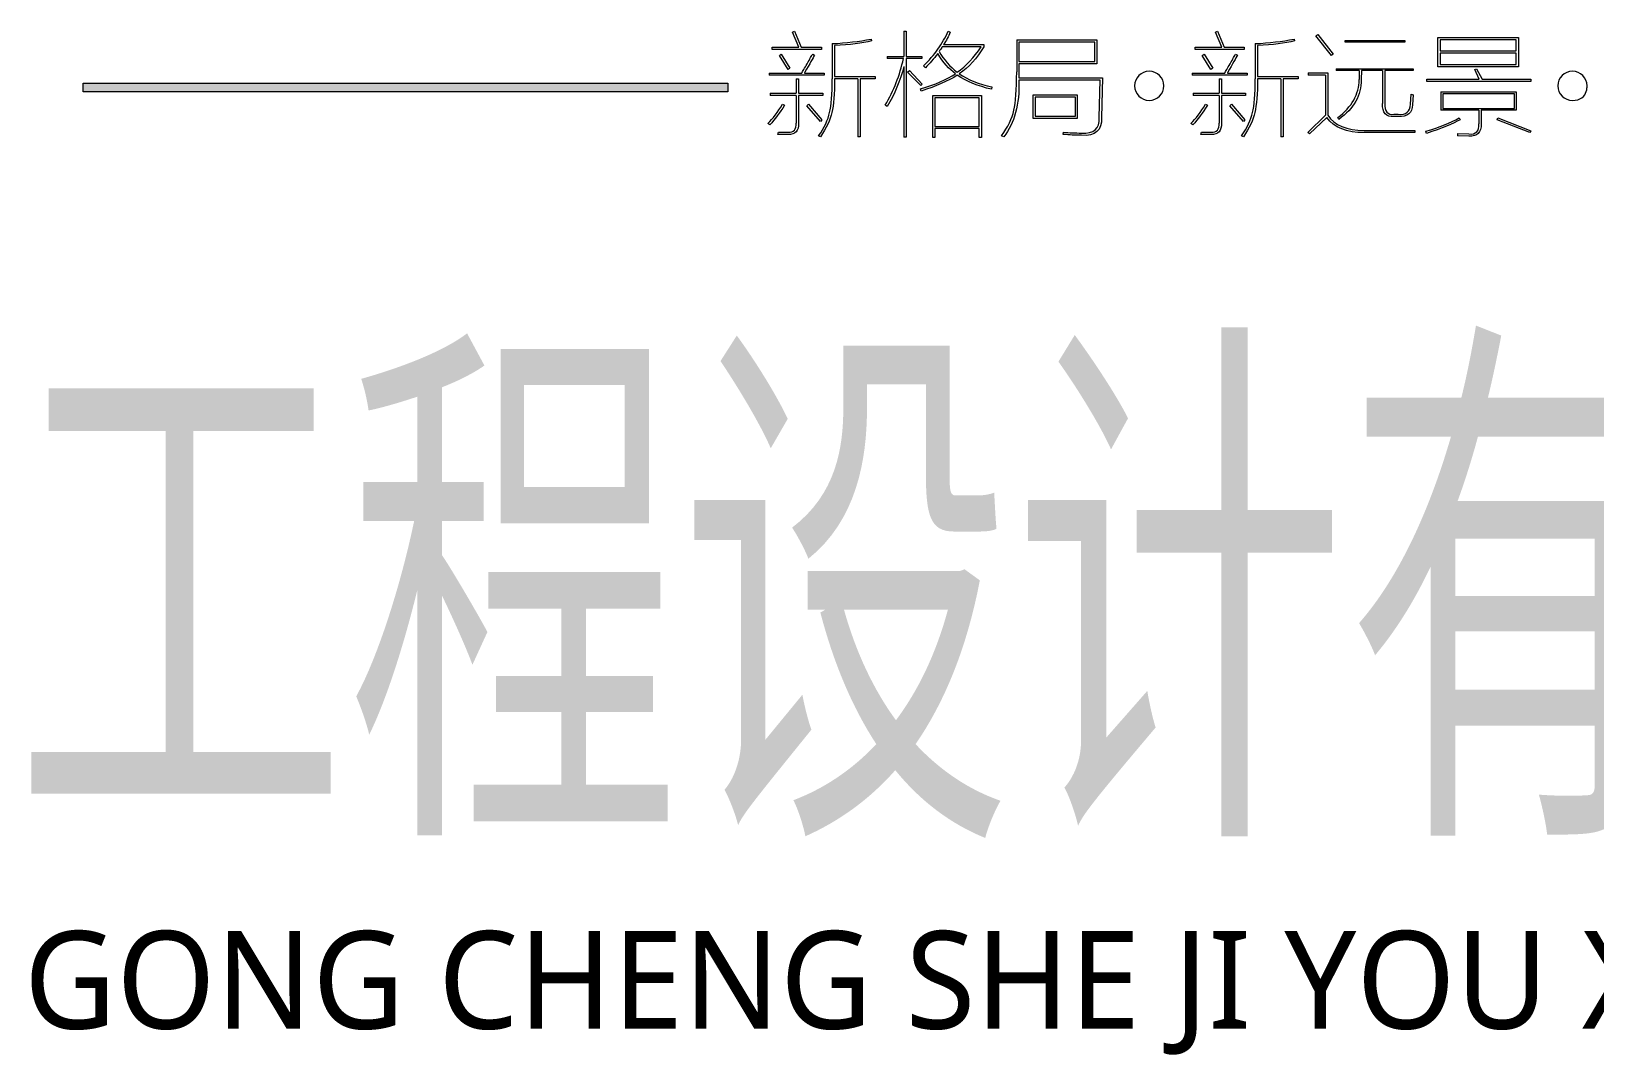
# Model space of a CAD drawing. Header units: inches. Extents: x -3272461 to -2504170, y 403793 to 1071042.
# Drawn here: x -2657139 to -2654256, y 543362 to 545248 of the extents above; entities that cross this region are included whole.
import ezdxf

# ---------------------------------------------------------------- set-up
doc = ezdxf.new("R2010")
doc.units = ezdxf.units.IN
doc.header["$LTSCALE"] = 1000
doc.header["$MEASUREMENT"] = 0
doc.layers.get('0').update_dxf_attribs({"lineweight": 18})
doc.layers.add('图层 1', color=7, linetype='Continuous', lineweight=18)
doc.styles.add('-黑体', font='', dxfattribs={"width": 0.7})
doc.styles.get('-黑体').set_extended_font_data('微软雅黑')

msp = doc.modelspace()

# ---------------------------------------------------------------- hatches: boundary and pattern name
msp.add_hatch(color=256).paths.add_polyline_path([(-2657043.1, 545152.3), (-2655854.5, 545152.3), (-2655854.5, 545136.3), (-2657043.1, 545136.3)], flags=0)

# ---------------------------------------------------------------- linework, layer by layer
at = {"lineweight": 9}
for p, q in [((-2655735.2, 545246.4), (-2655731.8, 545248)), ((-2655723.4, 545218.6), (-2655735.2, 545246.4)), ((-2655731.8, 545248), (-2655719.2, 545218.6)), ((-2655529.9, 545248), (-2655529.9, 545201.8)), ((-2655525.7, 545248), (-2655525.7, 545201.8)), ((-2655322.1, 545232.1), (-2655322.1, 545173.2)), ((-2655174.1, 545232.1), (-2655174.1, 545188.3)), ((-2654955.5, 545246.4), (-2654952.1, 545248)), ((-2654943.7, 545218.6), (-2654955.5, 545246.4)), ((-2654952.1, 545248), (-2654939.5, 545218.6)), ((-2654770.4, 545239.6), (-2654767, 545242.1)), ((-2654741.8, 545203.5), (-2654770.4, 545239.6)), ((-2654767, 545242.1), (-2654738.4, 545206)), ((-2654716.6, 545231.2), (-2654606.4, 545231.2)), ((-2654716.6, 545227.9), (-2654716.6, 545231.2)), ((-2654606.4, 545231.2), (-2654606.4, 545227.9)), ((-2654545.8, 545236.3), (-2654396.9, 545236.3)), ((-2654545.8, 545182.5), (-2654545.8, 545236.3)), ((-2654401.1, 545232.1), (-2654541.6, 545232.1)), ((-2654541.6, 545232.1), (-2654541.6, 545211.9)), ((-2654401.1, 545211.9), (-2654401.1, 545232.1)), ((-2654396.9, 545236.3), (-2654396.9, 545182.5)), ((-2655773, 545214.4), (-2655773, 545218.6)), ((-2655773, 545218.6), (-2655723.4, 545218.6)), ((-2655682.2, 545214.4), (-2655773, 545214.4)), ((-2655759.6, 545203.5), (-2655756.2, 545206)), ((-2655743.6, 545177.4), (-2655759.6, 545203.5)), ((-2655756.2, 545206), (-2655740.2, 545179.9)), ((-2655719.2, 545218.6), (-2655682.2, 545218.6)), ((-2655682.2, 545218.6), (-2655682.2, 545214.4)), ((-2655662, 545225.3), (-2655662, 545160.6)), ((-2655657.8, 545222), (-2655657.8, 545164.8)), ((-2655382.7, 545223.6), (-2655382.7, 545219.5)), ((-2655178.3, 545227.9), (-2655317.9, 545227.9)), ((-2655317.9, 545227.9), (-2655317.9, 545192.5)), ((-2655178.3, 545192.5), (-2655178.3, 545227.9)), ((-2654993.3, 545214.4), (-2654993.3, 545218.6)), ((-2654993.3, 545218.6), (-2654943.7, 545218.6)), ((-2654902.5, 545214.4), (-2654993.3, 545214.4)), ((-2654979.9, 545203.5), (-2654976.5, 545206)), ((-2654963.9, 545177.4), (-2654979.9, 545203.5)), ((-2654976.5, 545206), (-2654960.5, 545179.9)), ((-2654939.5, 545218.6), (-2654902.5, 545218.6)), ((-2654902.5, 545218.6), (-2654902.5, 545214.4)), ((-2654882.3, 545225.3), (-2654882.3, 545160.6)), ((-2654878.1, 545222), (-2654878.1, 545164.8)), ((-2654738.4, 545206), (-2654741.8, 545203.5)), ((-2654606.4, 545227.9), (-2654716.6, 545227.9)), ((-2654541.6, 545211.9), (-2654401.1, 545211.9)), ((-2654401.1, 545207.7), (-2654541.6, 545207.7)), ((-2654541.6, 545207.7), (-2654541.6, 545186.6)), ((-2654401.1, 545186.6), (-2654401.1, 545207.7)), ((-2655740.2, 545179.9), (-2655743.6, 545177.4)), ((-2655561, 545201.8), (-2655561, 545197.6)), ((-2655529.9, 545183.3), (-2655529.9, 545052.9)), ((-2655525.7, 545197.6), (-2655525.7, 545052.9)), ((-2655523.2, 545172.4), (-2655519.8, 545175.7)), ((-2655519.8, 545175.7), (-2655496.3, 545150.5)), ((-2655497.1, 545201.8), (-2655497.1, 545197.6)), ((-2655317.9, 545192.5), (-2655178.3, 545192.5)), ((-2655317.9, 545188.3), (-2655317.9, 545173.2)), ((-2655317.9, 545173.2), (-2655317.9, 545162.3)), ((-2654960.5, 545179.9), (-2654963.9, 545177.4)), ((-2654733.4, 545179.1), (-2654733.4, 545175.7)), ((-2654690.5, 545175.7), (-2654690.5, 545158.9)), ((-2654647.6, 545175.7), (-2654647.6, 545115.1)), ((-2654643.4, 545175.7), (-2654643.4, 545115.1)), ((-2654591.3, 545179.1), (-2654591.3, 545175.7)), ((-2654396.9, 545182.5), (-2654545.8, 545182.5)), ((-2654541.6, 545186.6), (-2654401.1, 545186.6)), ((-2654477.7, 545177.4), (-2654474.3, 545179.1)), ((-2654469.3, 545159.7), (-2654477.7, 545177.4)), ((-2654474.3, 545179.1), (-2654464.2, 545159.7)), ((-2655778.1, 545170.7), (-2655778.1, 545167.3)), ((-2655728.4, 545160.6), (-2655728.4, 545133.7)), ((-2655724.2, 545160.6), (-2655724.2, 545133.7)), ((-2655677.1, 545170.7), (-2655677.1, 545167.3)), ((-2655614.9, 545160.6), (-2655614.9, 545053.7)), ((-2655610.7, 545160.6), (-2655610.7, 545053.7)), ((-2655582.9, 545164.8), (-2655582.9, 545160.6)), ((-2655498.8, 545147.9), (-2655523.2, 545172.4)), ((-2655496.3, 545150.5), (-2655498.8, 545147.9)), ((-2654998.4, 545170.7), (-2654998.4, 545167.3)), ((-2654948.7, 545160.6), (-2654948.7, 545133.7)), ((-2654944.5, 545160.6), (-2654944.5, 545133.7)), ((-2654897.4, 545170.7), (-2654897.4, 545167.3)), ((-2654835.2, 545160.6), (-2654835.2, 545053.7)), ((-2654831, 545160.6), (-2654831, 545053.7)), ((-2654803.2, 545164.8), (-2654803.2, 545160.6)), ((-2654784.7, 545171.5), (-2654784.7, 545167.3)), ((-2654752.8, 545167.3), (-2654752.8, 545093.3)), ((-2654748.5, 545171.5), (-2654748.5, 545093.3)), ((-2654566, 545155.5), (-2654566, 545159.7)), ((-2654566, 545159.7), (-2654469.3, 545159.7)), ((-2654374.2, 545155.5), (-2654566, 545155.5)), ((-2654464.2, 545159.7), (-2654374.2, 545159.7)), ((-2654374.2, 545159.7), (-2654374.2, 545155.5)), ((-2655776.4, 545133.7), (-2655776.4, 545129.4)), ((-2655728.4, 545129.4), (-2655728.4, 545079)), ((-2655724.2, 545129.4), (-2655724.2, 545079)), ((-2655679.6, 545133.7), (-2655679.6, 545129.4)), ((-2655476.9, 545129.4), (-2655386.9, 545129.4)), ((-2655476.9, 545052.1), (-2655476.9, 545129.4)), ((-2655472.7, 545125.3), (-2655472.7, 545072.3)), ((-2655391.1, 545125.3), (-2655472.7, 545125.3)), ((-2655391.1, 545072.3), (-2655391.1, 545125.3)), ((-2655386.9, 545129.4), (-2655386.9, 545052.1)), ((-2655291.9, 545131.1), (-2655210.3, 545131.1)), ((-2655291.9, 545087.4), (-2655291.9, 545131.1)), ((-2655213.7, 545126.9), (-2655287.7, 545126.9)), ((-2655287.7, 545126.9), (-2655287.7, 545091.6)), ((-2655213.7, 545091.6), (-2655213.7, 545126.9)), ((-2655210.3, 545131.1), (-2655210.3, 545087.4)), ((-2654996.7, 545133.7), (-2654996.7, 545129.4)), ((-2654948.7, 545129.4), (-2654948.7, 545079)), ((-2654944.5, 545129.4), (-2654944.5, 545079)), ((-2654900, 545133.7), (-2654900, 545129.4)), ((-2654539.9, 545136.2), (-2654539.9, 545102.5)), ((-2654404.5, 545132.8), (-2654536.6, 545132.8)), ((-2654536.6, 545132.8), (-2654536.6, 545105.9)), ((-2654404.5, 545105.9), (-2654404.5, 545132.8)), ((-2654401.1, 545136.2), (-2654401.1, 545102.5)), ((-2655709.1, 545110.9), (-2655705.7, 545113.5)), ((-2655683.9, 545081.5), (-2655709.1, 545110.9)), ((-2655705.7, 545113.5), (-2655681.3, 545084.9)), ((-2655210.3, 545087.4), (-2655291.9, 545087.4)), ((-2655287.7, 545091.6), (-2655213.7, 545091.6)), ((-2654929.4, 545110.9), (-2654926, 545113.5)), ((-2654904.2, 545081.5), (-2654929.4, 545110.9)), ((-2654926, 545113.5), (-2654901.6, 545084.9)), ((-2654536.6, 545105.9), (-2654404.5, 545105.9)), ((-2654470.1, 545102.5), (-2654470.1, 545077.3)), ((-2654465.9, 545102.5), (-2654465.9, 545077.3)), ((-2654436.5, 545084.9), (-2654434.8, 545088.3)), ((-2654434.8, 545088.3), (-2654374.2, 545064.7)), ((-2655681.3, 545084.9), (-2655683.9, 545081.5)), ((-2655472.7, 545072.3), (-2655391.1, 545072.3)), ((-2655391.1, 545068.9), (-2655472.7, 545068.9)), ((-2655472.7, 545068.9), (-2655472.7, 545052.1)), ((-2655391.1, 545052.1), (-2655391.1, 545068.9)), ((-2654901.6, 545084.9), (-2654904.2, 545081.5)), ((-2654587.9, 545065.5), (-2654587.9, 545061.3)), ((-2654509.7, 545059.6), (-2654509.7, 545055.4)), ((-2654375.9, 545061.3), (-2654436.5, 545084.9)), ((-2654374.2, 545064.7), (-2654375.9, 545061.3)), ((-2655472.7, 545052.1), (-2655476.9, 545052.1)), ((-2655386.9, 545052.1), (-2655391.1, 545052.1))]:
    msp.add_line(p, q, dxfattribs=at)
at = {"lineweight": 0}
for p, q in [((-2657043.1, 545152.3), (-2655854.5, 545152.3)), ((-2655854.5, 545152.3), (-2655854.5, 545136.3)), ((-2655854.5, 545136.3), (-2657043.1, 545136.3))]:
    msp.add_line(p, q, dxfattribs=at)
at = {"lineweight": 9}
for points in [[(-2655662, 545225.3), (-2655636.2, 545226.5), (-2655612.4, 545229.3), (-2655590.5, 545233.7)], [(-2655590.5, 545233.7), (-2655590.5, 545233.7), (-2655589.7, 545230.4), (-2655589.7, 545230.4)], [(-2655529.9, 545248), (-2655529.9, 545248), (-2655525.7, 545248), (-2655525.7, 545248)], [(-2655493.7, 545184.1), (-2655473.6, 545204.3), (-2655458.4, 545225.6), (-2655448.3, 545248)], [(-2655445, 545246.4), (-2655447.8, 545238.5), (-2655451.7, 545230.9), (-2655456.7, 545223.6)], [(-2655448.3, 545248), (-2655448.3, 545248), (-2655445, 545246.4), (-2655445, 545246.4)], [(-2655322.1, 545232.1), (-2655322.1, 545232.1), (-2655174.1, 545232.1), (-2655174.1, 545232.1)], [(-2654882.3, 545225.3), (-2654856.5, 545226.5), (-2654832.7, 545229.3), (-2654810.8, 545233.7)], [(-2654810.8, 545233.7), (-2654810.8, 545233.7), (-2654810, 545230.4), (-2654810, 545230.4)], [(-2655694.8, 545204.3), (-2655697.6, 545198.7), (-2655703.5, 545188), (-2655712.5, 545172.4)], [(-2655708.2, 545188.3), (-2655703.2, 545197.3), (-2655699.8, 545203.2), (-2655698.1, 545206)], [(-2655698.1, 545206), (-2655698.1, 545206), (-2655694.8, 545204.3), (-2655694.8, 545204.3)], [(-2655589.7, 545230.4), (-2655607, 545225.9), (-2655629.8, 545223.1), (-2655657.8, 545222)], [(-2655467.7, 545206.8), (-2655475, 545197.3), (-2655482.6, 545188.6), (-2655490.4, 545180.8)], [(-2655434.9, 545169.8), (-2655446.6, 545178.2), (-2655457.6, 545190.6), (-2655467.7, 545206.8)], [(-2655461.8, 545215.2), (-2655463.5, 545213.6), (-2655464.6, 545212.2), (-2655465.2, 545211)], [(-2655465.2, 545211), (-2655456.2, 545195.3), (-2655445, 545182.5), (-2655431.5, 545172.4)], [(-2655459.3, 545219.5), (-2655459.8, 545218.9), (-2655460.7, 545217.5), (-2655461.8, 545215.2)], [(-2655387.8, 545219.5), (-2655387.8, 545219.5), (-2655459.3, 545219.5), (-2655459.3, 545219.5)], [(-2655456.7, 545223.6), (-2655456.7, 545223.6), (-2655382.7, 545223.6), (-2655382.7, 545223.6)], [(-2655431.5, 545172.4), (-2655415.2, 545184.1), (-2655400.7, 545199.8), (-2655387.8, 545219.5)], [(-2655382.7, 545219.5), (-2655395.1, 545198.1), (-2655410.2, 545181.6), (-2655428.1, 545169.8)], [(-2654915.1, 545204.3), (-2654917.9, 545198.7), (-2654923.8, 545188), (-2654932.8, 545172.4)], [(-2654928.6, 545188.3), (-2654923.5, 545197.3), (-2654920.1, 545203.2), (-2654918.5, 545206)], [(-2654918.5, 545206), (-2654918.5, 545206), (-2654915.1, 545204.3), (-2654915.1, 545204.3)], [(-2654810, 545230.4), (-2654827.3, 545225.9), (-2654850.1, 545223.1), (-2654878.1, 545222)], [(-2655718.3, 545170.7), (-2655716.6, 545174), (-2655713.3, 545179.9), (-2655708.2, 545188.3)], [(-2655564.4, 545111.8), (-2655548.7, 545138.7), (-2655537.5, 545167.3), (-2655530.8, 545197.6)], [(-2655561, 545201.8), (-2655561, 545201.8), (-2655529.9, 545201.8), (-2655529.9, 545201.8)], [(-2655530.8, 545197.6), (-2655530.8, 545197.6), (-2655561, 545197.6), (-2655561, 545197.6)], [(-2655529.9, 545183.3), (-2655536.7, 545156.9), (-2655547, 545132.3), (-2655561, 545109.3)], [(-2655525.7, 545201.8), (-2655525.7, 545201.8), (-2655497.1, 545201.8), (-2655497.1, 545201.8)], [(-2655497.1, 545197.6), (-2655497.1, 545197.6), (-2655525.7, 545197.6), (-2655525.7, 545197.6)], [(-2655490.4, 545180.8), (-2655490.4, 545180.8), (-2655493.7, 545184.1), (-2655493.7, 545184.1)], [(-2655327.2, 545102.5), (-2655323.8, 545116.5), (-2655322.1, 545140.1), (-2655322.1, 545173.2)], [(-2655174.1, 545188.3), (-2655174.1, 545188.3), (-2655317.9, 545188.3), (-2655317.9, 545188.3)], [(-2654938.6, 545170.7), (-2654937, 545174), (-2654933.6, 545179.9), (-2654928.6, 545188.3)], [(-2654733.4, 545179.1), (-2654733.4, 545179.1), (-2654591.3, 545179.1), (-2654591.3, 545179.1)], [(-2654690.5, 545175.7), (-2654690.5, 545175.7), (-2654733.4, 545175.7), (-2654733.4, 545175.7)], [(-2654686.3, 545175.7), (-2654686.3, 545175.7), (-2654687.1, 545158.9), (-2654687.1, 545158.9)], [(-2654647.6, 545175.7), (-2654647.6, 545175.7), (-2654686.3, 545175.7), (-2654686.3, 545175.7)], [(-2654591.3, 545175.7), (-2654591.3, 545175.7), (-2654643.4, 545175.7), (-2654643.4, 545175.7)], [(-2655677.1, 545167.3), (-2655677.1, 545167.3), (-2655778.1, 545167.3), (-2655778.1, 545167.3)], [(-2655778.1, 545170.7), (-2655778.1, 545170.7), (-2655718.3, 545170.7), (-2655718.3, 545170.7)], [(-2655728.4, 545160.6), (-2655728.4, 545160.6), (-2655724.2, 545160.6), (-2655724.2, 545160.6)], [(-2655713.3, 545170.7), (-2655713.3, 545170.7), (-2655677.1, 545170.7), (-2655677.1, 545170.7)], [(-2655712.5, 545172.4), (-2655713, 545171.8), (-2655713.3, 545171.2), (-2655713.3, 545170.7)], [(-2655667, 545098.3), (-2655663.7, 545111.2), (-2655662, 545132), (-2655662, 545160.6)], [(-2655657.8, 545160.6), (-2655657.8, 545132.5), (-2655659.5, 545111.8), (-2655662.8, 545098.3)], [(-2655657.8, 545164.8), (-2655657.8, 545164.8), (-2655582.9, 545164.8), (-2655582.9, 545164.8)], [(-2655614.9, 545160.6), (-2655614.9, 545160.6), (-2655657.8, 545160.6), (-2655657.8, 545160.6)], [(-2655582.9, 545160.6), (-2655582.9, 545160.6), (-2655610.7, 545160.6), (-2655610.7, 545160.6)], [(-2655499.6, 545142.1), (-2655472.2, 545149.9), (-2655450.6, 545159.2), (-2655434.9, 545169.8)], [(-2655431.5, 545167.3), (-2655448.9, 545156.1), (-2655471, 545146.3), (-2655498, 545137.9)], [(-2655368.4, 545141.2), (-2655393.7, 545146.8), (-2655414.7, 545155.5), (-2655431.5, 545167.3)], [(-2655428.1, 545169.8), (-2655411.9, 545158.6), (-2655391.7, 545150.5), (-2655367.6, 545145.4)], [(-2655367.6, 545145.4), (-2655367.6, 545145.4), (-2655368.4, 545141.2), (-2655368.4, 545141.2)], [(-2655317.9, 545158.1), (-2655316.8, 545113.2), (-2655326.1, 545078.4), (-2655345.7, 545053.7)], [(-2655317.9, 545162.3), (-2655317.9, 545162.3), (-2655164, 545162.3), (-2655164, 545162.3)], [(-2655168.2, 545158.1), (-2655168.2, 545158.1), (-2655317.9, 545158.1), (-2655317.9, 545158.1)], [(-2655169.9, 545089.1), (-2655169.9, 545089.1), (-2655168.2, 545158.1), (-2655168.2, 545158.1)], [(-2655164, 545162.3), (-2655164, 545162.3), (-2655165.7, 545089.1), (-2655165.7, 545089.1)], [(-2654897.4, 545167.3), (-2654897.4, 545167.3), (-2654998.4, 545167.3), (-2654998.4, 545167.3)], [(-2654998.4, 545170.7), (-2654998.4, 545170.7), (-2654938.6, 545170.7), (-2654938.6, 545170.7)], [(-2654948.7, 545160.6), (-2654948.7, 545160.6), (-2654944.5, 545160.6), (-2654944.5, 545160.6)], [(-2654933.6, 545170.7), (-2654933.6, 545170.7), (-2654897.4, 545170.7), (-2654897.4, 545170.7)], [(-2654932.8, 545172.4), (-2654933.3, 545171.8), (-2654933.6, 545171.2), (-2654933.6, 545170.7)], [(-2654887.3, 545098.3), (-2654884, 545111.2), (-2654882.3, 545132), (-2654882.3, 545160.6)], [(-2654878.1, 545160.6), (-2654878.1, 545132.5), (-2654879.8, 545111.8), (-2654883.1, 545098.3)], [(-2654878.1, 545164.8), (-2654878.1, 545164.8), (-2654803.2, 545164.8), (-2654803.2, 545164.8)], [(-2654835.2, 545160.6), (-2654835.2, 545160.6), (-2654878.1, 545160.6), (-2654878.1, 545160.6)], [(-2654803.2, 545160.6), (-2654803.2, 545160.6), (-2654831, 545160.6), (-2654831, 545160.6)], [(-2654784.7, 545171.5), (-2654784.7, 545171.5), (-2654748.5, 545171.5), (-2654748.5, 545171.5)], [(-2654752.8, 545167.3), (-2654752.8, 545167.3), (-2654784.7, 545167.3), (-2654784.7, 545167.3)], [(-2654730, 545089.1), (-2654704.3, 545108.7), (-2654691.1, 545132), (-2654690.5, 545158.9)], [(-2654687.1, 545158.9), (-2654686.6, 545130.3), (-2654700.3, 545105.9), (-2654728.4, 545085.7)], [(-2655776.4, 545133.7), (-2655776.4, 545133.7), (-2655728.4, 545133.7), (-2655728.4, 545133.7)], [(-2655728.4, 545129.4), (-2655728.4, 545129.4), (-2655776.4, 545129.4), (-2655776.4, 545129.4)], [(-2655724.2, 545133.7), (-2655724.2, 545133.7), (-2655679.6, 545133.7), (-2655679.6, 545133.7)], [(-2655679.6, 545129.4), (-2655679.6, 545129.4), (-2655724.2, 545129.4), (-2655724.2, 545129.4)], [(-2655498, 545137.9), (-2655498, 545137.9), (-2655499.6, 545142.1), (-2655499.6, 545142.1)], [(-2654996.7, 545133.7), (-2654996.7, 545133.7), (-2654948.7, 545133.7), (-2654948.7, 545133.7)], [(-2654948.7, 545129.4), (-2654948.7, 545129.4), (-2654996.7, 545129.4), (-2654996.7, 545129.4)], [(-2654944.5, 545133.7), (-2654944.5, 545133.7), (-2654900, 545133.7), (-2654900, 545133.7)], [(-2654900, 545129.4), (-2654900, 545129.4), (-2654944.5, 545129.4), (-2654944.5, 545129.4)], [(-2654596.3, 545113.5), (-2654596.3, 545113.5), (-2654594.6, 545132), (-2654594.6, 545132)], [(-2654594.6, 545132), (-2654594.6, 545132), (-2654591.3, 545131.1), (-2654591.3, 545131.1)], [(-2654591.3, 545131.1), (-2654591.3, 545131.1), (-2654592.1, 545112.6), (-2654592.1, 545112.6)], [(-2654539.9, 545136.2), (-2654539.9, 545136.2), (-2654401.1, 545136.2), (-2654401.1, 545136.2)], [(-2655780.6, 545078.1), (-2655771.6, 545087.1), (-2655762.6, 545098.9), (-2655753.7, 545113.5)], [(-2655750.3, 545111.8), (-2655758.7, 545097.8), (-2655767.7, 545085.7), (-2655777.2, 545075.6)], [(-2655753.7, 545113.5), (-2655753.7, 545113.5), (-2655750.3, 545111.8), (-2655750.3, 545111.8)], [(-2655687.2, 545055.4), (-2655676.6, 545070.6), (-2655669.9, 545084.9), (-2655667, 545098.3)], [(-2655662.8, 545098.3), (-2655665.6, 545084.9), (-2655672.6, 545070), (-2655683.9, 545053.7)], [(-2655561, 545109.3), (-2655561, 545109.3), (-2655564.4, 545111.8), (-2655564.4, 545111.8)], [(-2655349.9, 545055.4), (-2655338.1, 545071.7), (-2655330.6, 545087.4), (-2655327.2, 545102.5)], [(-2655165.7, 545089.1), (-2655164.6, 545065.5), (-2655176.9, 545054.6), (-2655202.7, 545056.3)], [(-2655202.7, 545060.5), (-2655179.7, 545058.8), (-2655168.8, 545068.4), (-2655169.9, 545089.1)], [(-2655000.9, 545078.1), (-2654991.9, 545087.1), (-2654982.9, 545098.9), (-2654974, 545113.5)], [(-2654970.6, 545111.8), (-2654979, 545097.8), (-2654988, 545085.7), (-2654997.5, 545075.6)], [(-2654974, 545113.5), (-2654974, 545113.5), (-2654970.6, 545111.8), (-2654970.6, 545111.8)], [(-2654907.5, 545055.4), (-2654896.9, 545070.6), (-2654890.2, 545084.9), (-2654887.3, 545098.3)], [(-2654883.1, 545098.3), (-2654885.9, 545084.9), (-2654892.9, 545070), (-2654904.2, 545053.7)], [(-2654785.5, 545061.3), (-2654785.5, 545061.3), (-2654752.8, 545093.3), (-2654752.8, 545093.3)], [(-2654750.2, 545089.1), (-2654750.2, 545089.1), (-2654782.2, 545058.8), (-2654782.2, 545058.8)], [(-2654681.3, 545061.3), (-2654713.8, 545061.3), (-2654736.8, 545070.6), (-2654750.2, 545089.1)], [(-2654748.5, 545093.3), (-2654736.2, 545074.8), (-2654713.8, 545065.5), (-2654681.3, 545065.5)], [(-2654728.4, 545085.7), (-2654728.4, 545085.7), (-2654730, 545089.1), (-2654730, 545089.1)], [(-2654626.6, 545090.8), (-2654641.2, 545089.6), (-2654648.2, 545097.8), (-2654647.6, 545115.1)], [(-2654643.4, 545115.1), (-2654644, 545100.6), (-2654638.4, 545093.8), (-2654626.6, 545095)], [(-2654626.6, 545095), (-2654626.6, 545095), (-2654619, 545095), (-2654619, 545095)], [(-2654619, 545090.8), (-2654619, 545090.8), (-2654626.6, 545090.8), (-2654626.6, 545090.8)], [(-2654619, 545095), (-2654603.9, 545093.8), (-2654596.3, 545100), (-2654596.3, 545113.5)], [(-2654592.1, 545112.6), (-2654592.7, 545097.5), (-2654601.6, 545090.2), (-2654619, 545090.8)], [(-2654567.7, 545063.9), (-2654542.5, 545071.1), (-2654522, 545079.3), (-2654506.3, 545088.3)], [(-2654470.1, 545102.5), (-2654470.1, 545102.5), (-2654539.9, 545102.5), (-2654539.9, 545102.5)], [(-2654506.3, 545088.3), (-2654506.3, 545088.3), (-2654504.6, 545084.9), (-2654504.6, 545084.9)], [(-2654401.1, 545102.5), (-2654401.1, 545102.5), (-2654465.9, 545102.5), (-2654465.9, 545102.5)], [(-2655777.2, 545075.6), (-2655777.2, 545075.6), (-2655780.6, 545078.1), (-2655780.6, 545078.1)], [(-2655762.1, 545058), (-2655762.1, 545058), (-2655761.2, 545062.2), (-2655761.2, 545062.2)], [(-2655743.6, 545058), (-2655749.7, 545058), (-2655755.9, 545058), (-2655762.1, 545058)], [(-2655761.2, 545062.2), (-2655755.1, 545062.2), (-2655749.2, 545062.2), (-2655743.6, 545062.2)], [(-2655724.2, 545079), (-2655723.7, 545064.4), (-2655730.1, 545057.4), (-2655743.6, 545058)], [(-2655743.6, 545062.2), (-2655732.9, 545061.6), (-2655727.9, 545067.2), (-2655728.4, 545079)], [(-2655236.4, 545058), (-2655236.4, 545058), (-2655235.5, 545062.2), (-2655235.5, 545062.2)], [(-2655202.7, 545056.3), (-2655213.9, 545056.3), (-2655225.2, 545056.8), (-2655236.4, 545058)], [(-2655235.5, 545062.2), (-2655224.9, 545061), (-2655213.9, 545060.5), (-2655202.7, 545060.5)], [(-2654997.5, 545075.6), (-2654997.5, 545075.6), (-2655000.9, 545078.1), (-2655000.9, 545078.1)], [(-2654982.4, 545058), (-2654982.4, 545058), (-2654981.5, 545062.2), (-2654981.5, 545062.2)], [(-2654963.9, 545058), (-2654970.1, 545058), (-2654976.2, 545058), (-2654982.4, 545058)], [(-2654981.5, 545062.2), (-2654975.4, 545062.2), (-2654969.5, 545062.2), (-2654963.9, 545062.2)], [(-2654944.5, 545079), (-2654944, 545064.4), (-2654950.4, 545057.4), (-2654963.9, 545058)], [(-2654963.9, 545062.2), (-2654953.2, 545061.6), (-2654948.2, 545067.2), (-2654948.7, 545079)], [(-2654782.2, 545058.8), (-2654782.2, 545058.8), (-2654785.5, 545061.3), (-2654785.5, 545061.3)], [(-2654681.3, 545065.5), (-2654681.3, 545065.5), (-2654587.9, 545065.5), (-2654587.9, 545065.5)], [(-2654587.9, 545061.3), (-2654587.9, 545061.3), (-2654681.3, 545061.3), (-2654681.3, 545061.3)], [(-2654566.8, 545059.6), (-2654566.8, 545059.6), (-2654567.7, 545063.9), (-2654567.7, 545063.9)], [(-2654504.6, 545084.9), (-2654517.5, 545077.6), (-2654538.2, 545069.2), (-2654566.8, 545059.6)], [(-2654509.7, 545059.6), (-2654509.7, 545059.6), (-2654488.6, 545058.8), (-2654488.6, 545058.8)], [(-2654465.9, 545077.3), (-2654465.4, 545061.6), (-2654472.9, 545054), (-2654488.6, 545054.6)], [(-2654488.6, 545058.8), (-2654475.2, 545057.7), (-2654469, 545063.9), (-2654470.1, 545077.3)], [(-2655683.9, 545053.7), (-2655683.9, 545053.7), (-2655687.2, 545055.4), (-2655687.2, 545055.4)], [(-2655610.7, 545053.7), (-2655610.7, 545053.7), (-2655614.9, 545053.7), (-2655614.9, 545053.7)], [(-2655525.7, 545052.9), (-2655525.7, 545052.9), (-2655529.9, 545052.9), (-2655529.9, 545052.9)], [(-2655345.7, 545053.7), (-2655345.7, 545053.7), (-2655349.9, 545055.4), (-2655349.9, 545055.4)], [(-2654904.2, 545053.7), (-2654904.2, 545053.7), (-2654907.5, 545055.4), (-2654907.5, 545055.4)], [(-2654831, 545053.7), (-2654831, 545053.7), (-2654835.2, 545053.7), (-2654835.2, 545053.7)], [(-2654488.6, 545054.6), (-2654488.6, 545054.6), (-2654509.7, 545055.4), (-2654509.7, 545055.4)]]:
    msp.add_open_spline(points, degree=3, dxfattribs=at)
for points, knots in [([(-2655050.8, 545147.5), (-2655050.8, 545132.7), (-2655062.9, 545120.6), (-2655077.8, 545120.6), (-2655092.7, 545120.6), (-2655104.7, 545132.7), (-2655104.7, 545147.5), (-2655104.7, 545162.4), (-2655092.7, 545174.4), (-2655077.8, 545174.4), (-2655062.9, 545174.4), (-2655050.8, 545162.4), (-2655050.8, 545147.5)], [0, 0, 0, 0, 41.210173, 41.210173, 41.210173, 82.420345, 82.420345, 82.420345, 123.630518, 123.630518, 123.630518, 164.840691, 164.840691, 164.840691, 164.840691]), ([(-2654270.6, 545147.5), (-2654270.6, 545147.5), (-2654270.6, 545147.5), (-2654270.6, 545147.5), (-2654270.6, 545147.5), (-2654270.6, 545147.5), (-2654270.6, 545132.7), (-2654282.7, 545120.6), (-2654297.6, 545120.6), (-2654312.4, 545120.6), (-2654324.5, 545132.7), (-2654324.5, 545147.5), (-2654324.5, 545162.4), (-2654312.4, 545174.4), (-2654297.6, 545174.4), (-2654282.7, 545174.4), (-2654270.6, 545162.4), (-2654270.6, 545147.5)], [0, 0, 0, 0, 1.299713, 2.599425, 5.198851, 10.397701, 20.795402, 41.590805, 41.590805, 41.590805, 83.181609, 83.181609, 83.181609, 124.772414, 124.772414, 124.772414, 166.363219, 166.363219, 166.363219, 166.363219])]:
    msp.add_open_spline(points, degree=3, knots=knots, dxfattribs=at)
at = {"layer": '图层 1', "lineweight": 0}
msp.add_line((-2657043.1, 545136.3), (-2657043.1, 545152.3), dxfattribs=at)

# ---------------------------------------------------------------- texts
at = {"style": '-黑体', "width": 0.6}
msp.add_text('工程设计有限公司', height=750, dxfattribs=at).set_placement((-2657170.6, 543846.4))
at = {"insert": (-2657213.5, 543362), "char_height": 180, "width": 7219.855, "attachment_point": 7, "style": '-黑体'}
msp.add_mtext('{\\W1; GONG CHENG SHE JI YOU XIAN GONG SI }', dxfattribs=at)

doc.saveas('drawing.dxf')
